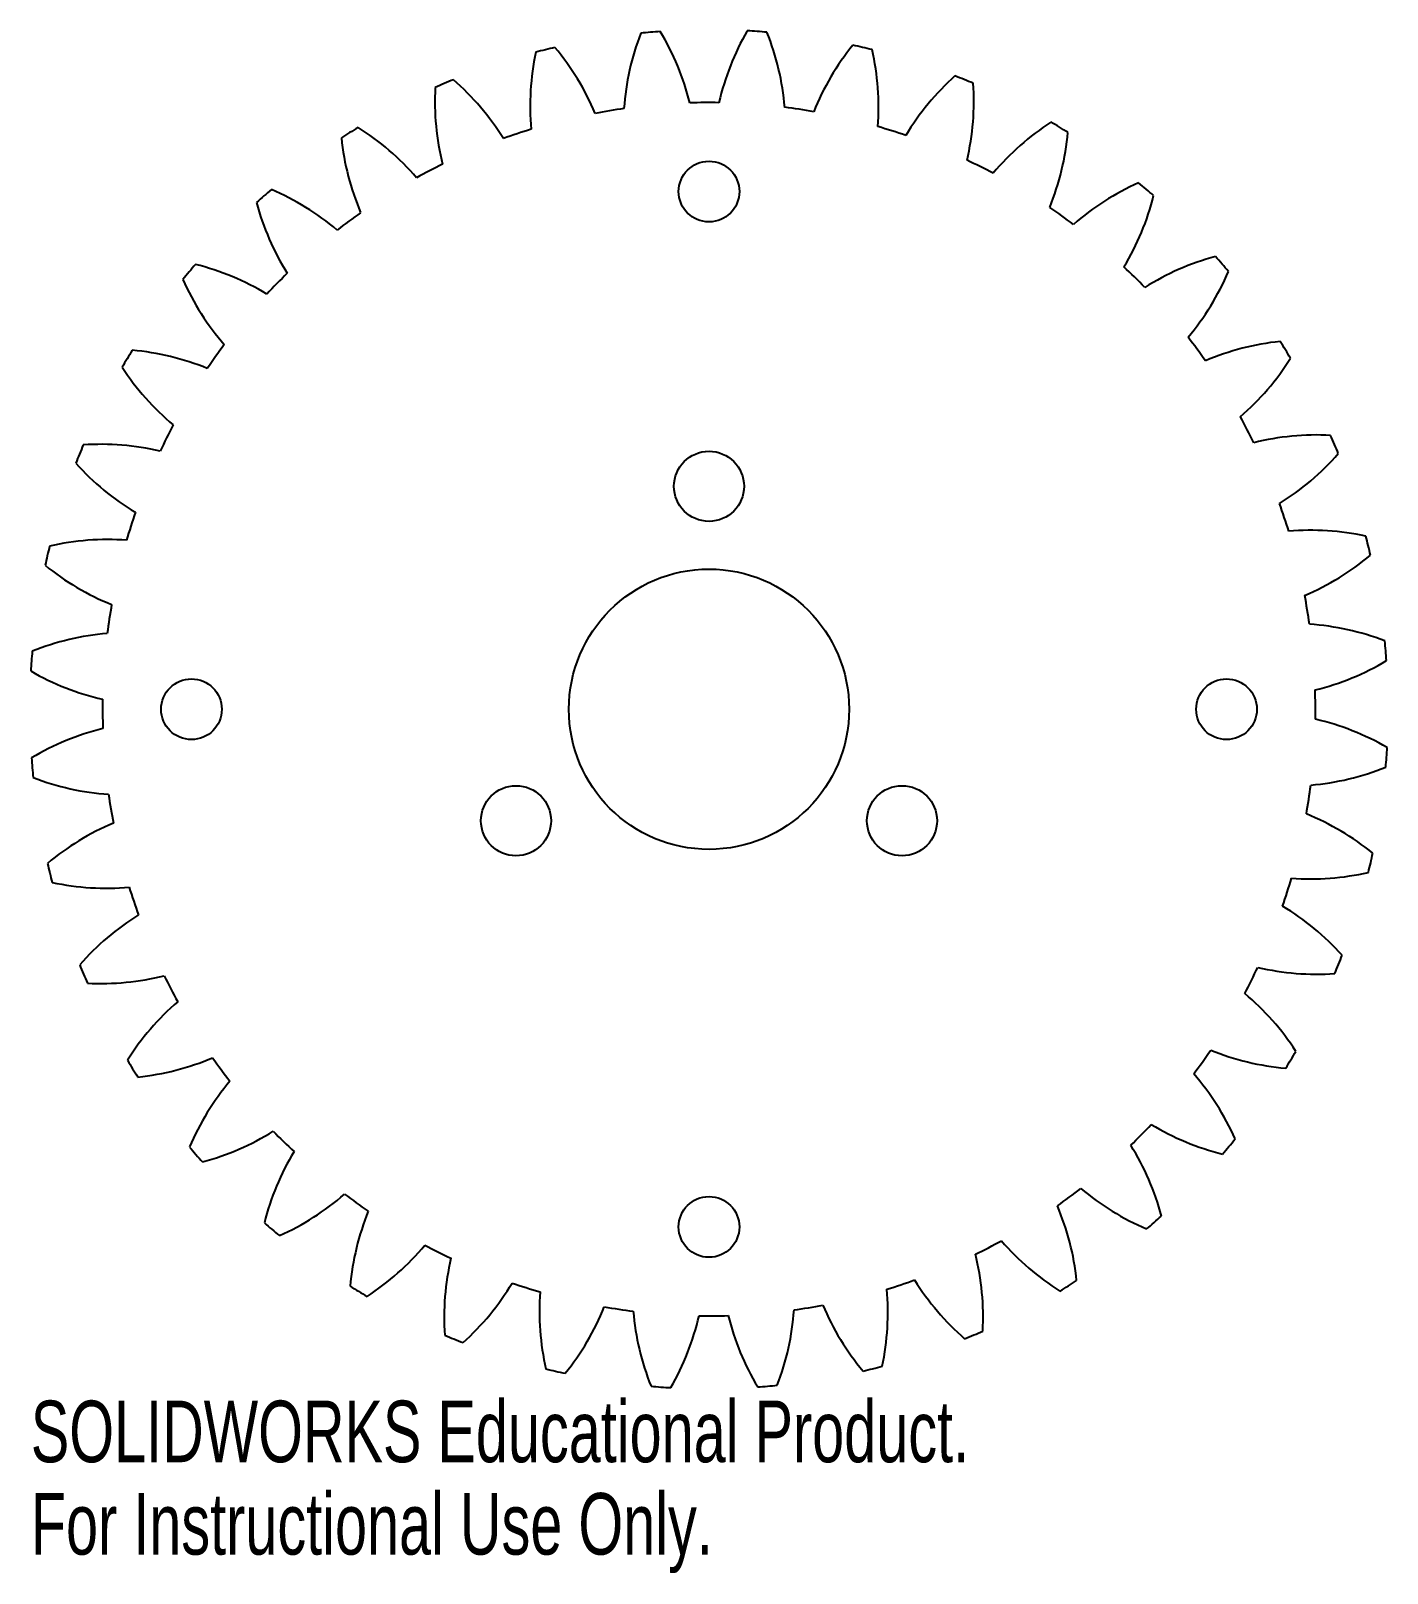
# Model space of a CAD drawing. Header units: inches. Extents: x -2.1 to 2.1, y -2.67 to 2.1.
import ezdxf

# ---------------------------------------------------------------- set-up
doc = ezdxf.new("R2010")
doc.units = ezdxf.units.IN
doc.header["$MEASUREMENT"] = 0
doc.styles.add('SLDTEXTSTYLE0', font='TXT', dxfattribs={"width": 0.7})

msp = doc.modelspace()

# ---------------------------------------------------------------- linework, layer by layer
at = {"color": 7, "linetype": 'Continuous', "lineweight": 25}
for centre, radius in [((0, 1.6), 0.0938), ((0, 0.689), 0.1083), ((0, 0), 0.4331), ((-1.6, 0), 0.0938), ((1.6, 0), 0.0938), ((-0.5967, -0.3445), 0.1083), ((0.5967, -0.3445), 0.1083), ((0, -1.6), 0.0938)]:
    msp.add_circle(centre, radius, dxfattribs=at)
for centre, radius, start, end in [((0.5353, 1.8015), 0.8, 158.9143, 176.0657), ((0, 0), 2.1, 94.1092, 95.7709), ((-0.8365, 1.683), 0.8, 13.8144, 30.9658), ((0.8105, 1.6956), 0.8, 149.9143, 167.0657), ((0, 0), 2.1, 85.1092, 86.7709), ((-0.5629, 1.7931), 0.8, 4.8144, 21.9658), ((1.0658, 1.548), 0.8, 140.9143, 158.0657), ((0, 0), 2.1, 76.1092, 77.7709), ((0.2469, 1.8631), 0.8, 167.9143, 185.0657), ((0, 0), 2.1, 103.1092, 104.7709), ((-1.0894, 1.5314), 0.8, 22.8144, 39.9658), ((-0.2755, 1.8591), 0.8, 355.8144, 12.9658), ((1.2948, 1.3622), 0.8, 131.9143, 149.0657), ((0, 0), 2.1, 67.1092, 68.7709), ((-0.0476, 1.8788), 0.8, 176.9143, 194.0657), ((0, 0), 2.1, 112.1092, 113.7709), ((-1.3156, 1.3421), 0.8, 31.8144, 48.9658), ((0.0188, 1.8793), 0.8, 346.8144, 3.9658), ((0, 0), 1.8749, 89.0584, 91.8217), ((0, 0), 1.875, 80.0584, 82.8217), ((0, 0), 1.875, 98.0584, 100.8217), ((1.492, 1.1429), 0.8, 122.9143, 140.0657), ((0, 0), 2.1, 58.1092, 59.7709), ((0, 0), 2.1, 121.1092, 122.7709), ((-0.3409, 1.8482), 0.8, 185.9143, 203.0657), ((-1.5093, 1.1198), 0.8, 40.8144, 57.9658), ((0, 0), 1.875, 107.0584, 109.8217), ((0, 0), 1.8749, 71.0584, 73.8217), ((0.3125, 1.8532), 0.8, 337.8144, 354.9658), ((0, 0), 1.8749, 116.0584, 118.8217), ((0, 0), 1.875, 62.0584, 64.8217), ((1.6524, 0.8954), 0.8, 113.9143, 131.0657), ((0, 0), 2.1, 49.1092, 50.7709), ((0, 0), 2.1, 130.1092, 131.7709), ((-1.6659, 0.8699), 0.8, 49.8144, 66.9658), ((0.5986, 1.7815), 0.8, 328.8144, 345.9658), ((-0.6259, 1.7721), 0.8, 194.9143, 212.0657), ((0, 0), 1.8749, 125.0584, 127.8217), ((0, 0), 1.875, 53.0584, 55.8217), ((1.7721, 0.6259), 0.8, 104.9143, 122.0657), ((0, 0), 2.1, 40.1092, 41.7709), ((0, 0), 2.1, 139.1092, 140.7709), ((-1.7815, 0.5986), 0.8, 58.8144, 75.9658), ((0, 0), 1.875, 134.0584, 136.8217), ((0, 0), 1.875, 44.0584, 46.8217), ((0.8699, 1.6659), 0.8, 319.8144, 336.9658), ((-0.8954, 1.6524), 0.8, 203.9143, 221.0657), ((0, 0), 1.8749, 35.0584, 37.8217), ((0, 0), 2.1, 148.1092, 149.7709), ((-1.8532, 0.3125), 0.8, 67.8144, 84.9658), ((0, 0), 1.875, 143.0584, 145.8217), ((1.8482, 0.3409), 0.8, 95.9143, 113.0657), ((0, 0), 2.1, 31.1092, 32.7709), ((-1.1429, 1.492), 0.8, 212.9143, 230.0657), ((1.1198, 1.5093), 0.8, 310.8144, 327.9658), ((0, 0), 1.8749, 152.0584, 154.8217), ((0, 0), 1.875, 26.0584, 28.8217), ((0, 0), 2.1, 157.1092, 158.7709), ((-1.8793, 0.0188), 0.8, 76.8144, 93.9658), ((1.8788, 0.0476), 0.8, 86.9143, 104.0657), ((0, 0), 2.1, 22.1092, 23.7709), ((1.3421, 1.3156), 0.8, 301.8144, 318.9658), ((-1.3622, 1.2948), 0.8, 221.9143, 239.0657), ((0, 0), 1.875, 17.0584, 19.8217), ((0, 0), 1.8749, 161.0584, 163.8217), ((-1.8591, -0.2755), 0.8, 85.8144, 102.9658), ((1.8631, -0.2469), 0.8, 77.9143, 95.0657), ((0, 0), 2.1, 13.1092, 14.7709), ((0, 0), 2.1, 166.1092, 167.7709), ((-1.548, 1.0658), 0.8, 230.9143, 248.0657), ((1.5314, 1.0894), 0.8, 292.8144, 309.9658), ((0, 0), 1.875, 8.0584, 10.8217), ((0, 0), 1.875, 170.0584, 172.8217), ((1.8015, -0.5353), 0.8, 68.9143, 86.0657), ((-1.7931, -0.5629), 0.8, 94.8144, 111.9658), ((0, 0), 2.1, 4.1092, 5.7709), ((0, 0), 2.1, 175.1092, 176.7709), ((1.683, 0.8365), 0.8, 283.8144, 300.9658), ((-1.6956, 0.8105), 0.8, 239.9143, 257.0657), ((0, 0), 1.8749, 359.0584, 1.8217), ((0, 0), 1.8749, 179.0584, 181.8217), ((1.6956, -0.8105), 0.8, 59.9143, 77.0657), ((-1.683, -0.8365), 0.8, 103.8144, 120.9658), ((0, 0), 2.1, 355.1092, 356.7709), ((0, 0), 2.1, 184.1092, 185.7709), ((1.7931, 0.5629), 0.8, 274.8144, 291.9658), ((-1.8015, 0.5353), 0.8, 248.9143, 266.0657), ((0, 0), 1.875, 350.0584, 352.8217), ((0, 0), 1.8749, 188.0584, 190.8217), ((1.548, -1.0658), 0.8, 50.9143, 68.0657), ((-1.5314, -1.0894), 0.8, 112.8144, 129.9658), ((0, 0), 2.1, 193.1092, 194.7709), ((0, 0), 2.1, 346.1092, 347.7709), ((0, 0), 1.8749, 341.0584, 343.8217), ((1.8591, 0.2755), 0.8, 265.8144, 282.9658), ((-1.8631, 0.2469), 0.8, 257.9143, 275.0657), ((0, 0), 1.875, 197.0584, 199.8217), ((1.3622, -1.2948), 0.8, 41.9143, 59.0657), ((-1.3421, -1.3156), 0.8, 121.8144, 138.9658), ((0, 0), 2.1, 337.1092, 338.7709), ((0, 0), 2.1, 202.1092, 203.7709), ((0, 0), 1.8749, 332.0584, 334.8217), ((1.8793, -0.0188), 0.8, 256.8144, 273.9658), ((-1.8788, -0.0476), 0.8, 266.9143, 284.0657), ((0, 0), 1.8749, 206.0584, 208.8217), ((-1.1198, -1.5093), 0.8, 130.8144, 147.9658), ((1.1429, -1.492), 0.8, 32.9143, 50.0657), ((0, 0), 2.1, 211.1092, 212.7709), ((-1.8482, -0.3409), 0.8, 275.9143, 293.0657), ((0, 0), 1.8749, 215.0584, 217.8217), ((0, 0), 1.875, 323.0584, 325.8217), ((1.8532, -0.3125), 0.8, 247.8144, 264.9658), ((0, 0), 2.1, 328.1092, 329.7709), ((0.8954, -1.6524), 0.8, 23.9143, 41.0657), ((-0.8699, -1.6659), 0.8, 139.8144, 156.9658), ((0, 0), 1.875, 314.0584, 316.8217), ((1.7815, -0.5986), 0.8, 238.8144, 255.9658), ((-1.7721, -0.6259), 0.8, 284.9143, 302.0657), ((0, 0), 1.8749, 224.0584, 226.8217), ((0, 0), 2.1, 319.1092, 320.7709), ((0, 0), 2.1, 220.1092, 221.7709), ((-0.5986, -1.7815), 0.8, 148.8144, 165.9658), ((0.6259, -1.7721), 0.8, 14.9143, 32.0657), ((-1.6524, -0.8954), 0.8, 293.9143, 311.0657), ((0, 0), 1.875, 233.0584, 235.8217), ((0, 0), 1.875, 305.0584, 307.8217), ((1.6659, -0.8699), 0.8, 229.8144, 246.9658), ((-0.3125, -1.8532), 0.8, 157.8144, 174.9658), ((0.3409, -1.8482), 0.8, 5.9143, 23.0657), ((0, 0), 2.1, 310.1092, 311.7709), ((0, 0), 2.1, 229.1092, 230.7709), ((-1.492, -1.1429), 0.8, 302.9143, 320.0657), ((0, 0), 1.8749, 242.0584, 244.8217), ((0, 0), 1.875, 296.0584, 298.8217), ((1.5093, -1.1198), 0.8, 220.8144, 237.9658), ((-0.0188, -1.8793), 0.8, 166.8144, 183.9658), ((0.0476, -1.8788), 0.8, 356.9143, 14.0657), ((0, 0), 2.1, 238.1092, 239.7709), ((-1.2948, -1.3622), 0.8, 311.9143, 329.0657), ((0, 0), 1.8749, 251.0584, 253.8217), ((0.2755, -1.8591), 0.8, 175.8144, 192.9658), ((-0.2469, -1.8631), 0.8, 347.9143, 5.0657), ((0, 0), 1.8749, 287.0584, 289.8217), ((1.3156, -1.3421), 0.8, 211.8144, 228.9658), ((0, 0), 2.1, 301.1092, 302.7709), ((-1.0658, -1.548), 0.8, 320.9143, 338.0657), ((0, 0), 1.8749, 260.0584, 262.8217), ((-0.5353, -1.8015), 0.8, 338.9143, 356.0657), ((0, 0), 1.875, 278.0584, 280.8217), ((1.0894, -1.5314), 0.8, 202.8144, 219.9658), ((0.5629, -1.7931), 0.8, 184.8144, 201.9658), ((-0.8105, -1.6956), 0.8, 329.9143, 347.0657), ((0, 0), 1.875, 269.0584, 271.8217), ((0.8365, -1.683), 0.8, 193.8144, 210.9658), ((0, 0), 2.1, 247.1092, 248.7709), ((0, 0), 2.1, 292.1092, 293.7709), ((0, 0), 2.1, 256.1092, 257.7709), ((0, 0), 2.1, 283.1092, 284.7709), ((0, 0), 2.1, 265.1092, 266.7709), ((0, 0), 2.1, 274.1092, 275.7709)]:
    msp.add_arc(centre, radius, start, end, dxfattribs=at)

# ---------------------------------------------------------------- texts
at = {"color": 7, "linetype": 'Continuous', "char_height": 0.1903, "attachment_point": 1, "style": 'SLDTEXTSTYLE0'}
for s, insert in [('SOLIDWORKS Educational Product.', (-2.0967, -2.1368)), ('For Instructional Use Only.', (-2.0967, -2.4223))]:
    msp.add_mtext(s, dxfattribs=dict(at, insert=insert))

doc.saveas('drawing.dxf')
